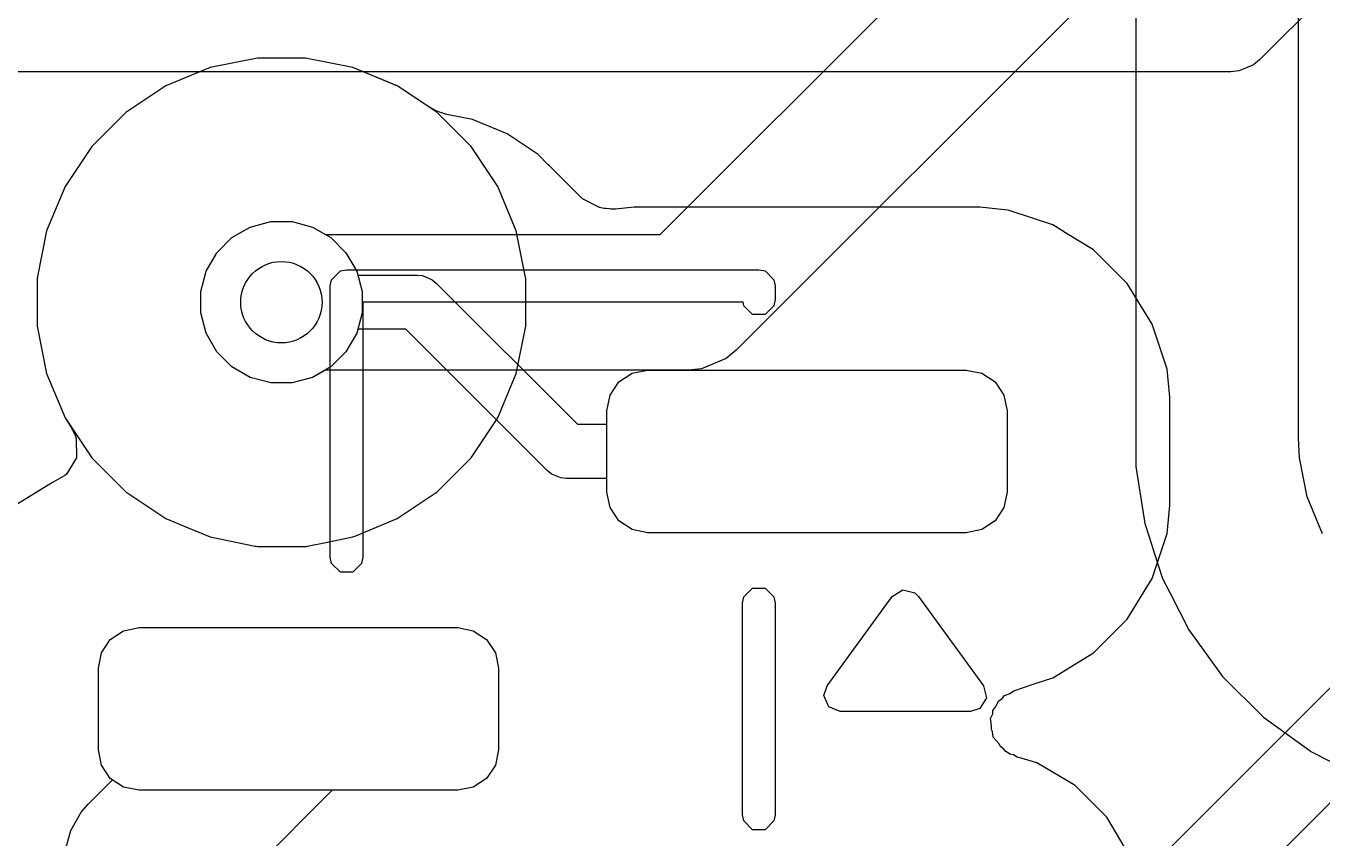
# Model space of a CAD drawing. Header units: inches. Extents: x 1.3 to 5.24, y -7.03 to -1.12.
# Drawn here: x 2.1676 to 2.3558, y -4.8613 to -4.7433 of the extents above; entities that cross this region are included whole.
import ezdxf

# ---------------------------------------------------------------- set-up
doc = ezdxf.new("R2010")
doc.units = ezdxf.units.IN
doc.header["$MEASUREMENT"] = 0
for name, color, linetype, true_color in [('B.Cu', 153, 'CONTINUOUS', 0x4d7fc4), ('B.Mask', 4, 'CONTINUOUS', 0x02ffee), ('B.Paste', 132, 'CONTINUOUS', 0x00c2c2), ('B.Silkscreen', 31, 'CONTINUOUS', 0xe8b2a7), ('F.Cu', 13, 'CONTINUOUS', 0xc83434), ('In1.Cu', 91, 'CONTINUOUS', 0x7fc87f), ('In2.Cu', 33, 'CONTINUOUS', 0xce7d2c)]:
    doc.layers.add(name, color=color, linetype=linetype, true_color=true_color)

msp = doc.modelspace()

# ---------------------------------------------------------------- linework, layer by layer
at = {"layer": 'B.Cu', "linetype": 'CONTINUOUS'}
for p, q in [((2.20123, -4.74801), (2.19438, -4.74937)), ((2.20822, -4.74801), (2.20123, -4.74801)), ((2.20123, -4.74801), (2.20123, -4.74801)), ((2.20123, -4.74801), (2.20123, -4.74801)), ((2.21506, -4.74937), (2.20822, -4.74801)), ((2.20822, -4.74801), (2.20822, -4.74801)), ((2.20822, -4.74801), (2.20822, -4.74801)), ((2.19438, -4.74937), (2.18793, -4.75205)), ((2.19438, -4.74937), (2.19438, -4.74937)), ((2.19438, -4.74937), (2.19438, -4.74937)), ((2.21507, -4.74937), (2.21506, -4.74937)), ((2.22136, -4.75198), (2.21507, -4.74937)), ((2.21507, -4.74937), (2.21507, -4.74937)), ((2.18793, -4.75205), (2.18212, -4.75593)), ((2.18793, -4.75205), (2.18793, -4.75205)), ((2.18793, -4.75205), (2.18793, -4.75205)), ((2.22146, -4.75202), (2.22136, -4.75198)), ((2.22152, -4.75205), (2.22146, -4.75202)), ((2.22611, -4.75512), (2.22152, -4.75205)), ((2.18212, -4.75593), (2.17719, -4.76086)), ((2.18212, -4.75593), (2.18212, -4.75593)), ((2.18212, -4.75593), (2.18212, -4.75593)), ((2.22696, -4.75557), (2.22611, -4.75512)), ((2.22783, -4.75593), (2.22696, -4.75557)), ((2.22875, -4.75621), (2.22783, -4.75593)), ((2.23245, -4.75695), (2.22875, -4.75621)), ((2.23747, -4.75902), (2.23245, -4.75695)), ((2.23245, -4.75695), (2.23245, -4.75695)), ((2.23245, -4.75695), (2.23245, -4.75695)), ((2.23245, -4.75695), (2.23245, -4.75695)), ((2.23245, -4.75695), (2.23245, -4.75695)), ((2.23245, -4.75695), (2.23245, -4.75695)), ((2.23936, -4.76029), (2.23747, -4.75902)), ((2.23747, -4.75902), (2.23747, -4.75902)), ((2.23747, -4.75902), (2.23747, -4.75902)), ((2.23747, -4.75902), (2.23747, -4.75902)), ((2.23747, -4.75902), (2.23747, -4.75902)), ((2.17719, -4.76086), (2.17331, -4.76667)), ((2.17719, -4.76086), (2.17719, -4.76086)), ((2.17719, -4.76086), (2.17719, -4.76086)), ((2.24199, -4.76204), (2.23936, -4.76029)), ((2.24345, -4.7635), (2.24199, -4.76204)), ((2.24362, -4.76367), (2.24345, -4.7635)), ((2.24831, -4.76836), (2.24362, -4.76367)), ((2.17331, -4.76667), (2.17063, -4.77312)), ((2.17331, -4.76667), (2.17331, -4.76667)), ((2.17331, -4.76667), (2.17331, -4.76667)), ((2.24841, -4.76846), (2.24831, -4.76836)), ((2.25087, -4.76971), (2.24841, -4.76846)), ((2.25108, -4.76975), (2.25087, -4.76971)), ((2.25156, -4.76985), (2.25108, -4.76975)), ((2.25178, -4.76987), (2.25156, -4.76985)), ((2.25178, -4.76988), (2.25178, -4.76987)), ((2.25181, -4.76988), (2.25178, -4.76988)), ((2.25182, -4.76987), (2.25181, -4.76988)), ((2.25233, -4.7699), (2.25182, -4.76987)), ((2.25253, -4.76996), (2.25233, -4.7699)), ((2.25263, -4.76997), (2.25253, -4.76996)), ((2.2532, -4.76994), (2.25263, -4.76997)), ((2.2559, -4.76967), (2.2532, -4.76994)), ((2.25591, -4.76967), (2.2559, -4.76967)), ((2.2559, -4.76967), (2.2559, -4.76967)), ((2.2559, -4.76967), (2.2559, -4.76967)), ((2.3061, -4.76967), (2.25591, -4.76967)), ((2.31015, -4.77008), (2.3061, -4.76967)), ((2.3061, -4.76967), (2.3061, -4.76967)), ((2.31037, -4.77014), (2.31015, -4.77008)), ((2.31048, -4.77019), (2.31037, -4.77014)), ((2.31671, -4.77225), (2.31048, -4.77019)), ((2.17063, -4.77312), (2.16927, -4.77997)), ((2.17063, -4.77312), (2.17063, -4.77312)), ((2.17063, -4.77312), (2.17063, -4.77312)), ((2.19753, -4.77409), (2.2002, -4.77255)), ((2.2002, -4.77255), (2.20318, -4.77175)), ((2.20318, -4.77175), (2.20627, -4.77175)), ((2.20627, -4.77175), (2.20924, -4.77255)), ((2.20924, -4.77255), (2.21191, -4.77409)), ((2.31893, -4.77362), (2.31671, -4.77225)), ((2.31671, -4.77225), (2.31671, -4.77225)), ((2.19535, -4.77627), (2.19753, -4.77409)), ((2.21191, -4.77409), (2.21409, -4.77627)), ((2.32258, -4.77588), (2.31893, -4.77362)), ((2.19381, -4.77894), (2.19535, -4.77627)), ((2.21409, -4.77627), (2.21564, -4.77894)), ((2.32747, -4.78076), (2.32258, -4.77588)), ((2.16927, -4.77997), (2.16927, -4.78696)), ((2.19301, -4.78192), (2.19381, -4.77894)), ((2.21564, -4.77894), (2.21579, -4.77953)), ((2.21579, -4.77953), (2.22441, -4.77953)), ((2.22441, -4.77953), (2.22518, -4.7796)), ((2.22518, -4.7796), (2.2266, -4.78019)), ((2.2266, -4.78019), (2.22719, -4.78068)), ((2.19301, -4.78501), (2.19301, -4.78192)), ((2.22719, -4.78068), (2.24769, -4.80118)), ((2.3311, -4.78664), (2.32747, -4.78076)), ((2.19381, -4.78798), (2.19301, -4.78501)), ((2.16927, -4.78696), (2.17063, -4.7938)), ((2.19535, -4.79065), (2.19381, -4.78798)), ((2.21564, -4.78798), (2.21409, -4.79065)), ((2.21579, -4.7874), (2.21564, -4.78798)), ((2.22278, -4.7874), (2.21579, -4.7874)), ((2.24328, -4.8079), (2.22278, -4.7874)), ((2.33264, -4.79132), (2.3311, -4.78664)), ((2.19753, -4.79283), (2.19535, -4.79065)), ((2.21409, -4.79065), (2.21191, -4.79283)), ((2.33327, -4.7932), (2.33264, -4.79132)), ((2.17063, -4.7938), (2.17063, -4.79381)), ((2.17063, -4.79381), (2.17063, -4.79381)), ((2.17063, -4.79381), (2.17331, -4.80026)), ((2.2002, -4.79438), (2.19753, -4.79283)), ((2.21191, -4.79283), (2.20924, -4.79438)), ((2.2537, -4.79504), (2.25561, -4.79376)), ((2.25561, -4.79376), (2.25787, -4.79331)), ((2.25787, -4.79331), (2.30413, -4.79331)), ((2.30413, -4.79331), (2.30639, -4.79376)), ((2.30639, -4.79376), (2.30831, -4.79504)), ((2.33368, -4.79724), (2.33327, -4.7932)), ((2.33327, -4.7932), (2.33327, -4.7932)), ((2.20318, -4.79517), (2.2002, -4.79438)), ((2.20627, -4.79517), (2.20318, -4.79517)), ((2.20924, -4.79438), (2.20627, -4.79517)), ((2.25242, -4.79695), (2.2537, -4.79504)), ((2.30831, -4.79504), (2.30959, -4.79695)), ((2.25197, -4.79921), (2.25242, -4.79695)), ((2.30959, -4.79695), (2.31004, -4.79921)), ((2.33368, -4.80475), (2.33368, -4.79724)), ((2.33368, -4.79724), (2.33368, -4.79724)), ((2.33368, -4.79724), (2.33368, -4.79724)), ((2.25197, -4.80118), (2.25197, -4.79921)), ((2.31004, -4.79921), (2.31004, -4.81102)), ((2.17331, -4.80026), (2.17331, -4.80026)), ((2.17331, -4.80026), (2.17331, -4.80026)), ((2.17331, -4.80026), (2.17331, -4.80026)), ((2.17331, -4.80026), (2.17416, -4.80154)), ((2.24769, -4.80118), (2.25197, -4.80118)), ((2.17416, -4.80154), (2.17476, -4.80279)), ((2.17476, -4.80279), (2.17493, -4.80332)), ((2.17493, -4.80332), (2.17498, -4.80607)), ((2.33368, -4.80862), (2.33368, -4.80475)), ((2.17498, -4.80607), (2.17353, -4.80841)), ((2.17329, -4.80862), (2.17159, -4.80961)), ((2.17353, -4.80841), (2.17329, -4.80862)), ((2.24388, -4.80839), (2.24328, -4.8079)), ((2.24429, -4.80856), (2.24388, -4.80839)), ((2.24529, -4.80898), (2.24429, -4.80856)), ((2.33368, -4.81135), (2.33368, -4.80862)), ((2.17148, -4.80965), (2.1656, -4.81328)), ((2.17156, -4.80963), (2.17148, -4.80965)), ((2.17148, -4.80965), (2.17148, -4.80965)), ((2.17158, -4.80961), (2.17156, -4.80963)), ((2.1716, -4.80961), (2.17158, -4.80961)), ((2.17159, -4.80961), (2.1716, -4.80961)), ((2.24606, -4.80906), (2.24529, -4.80898)), ((2.25197, -4.80906), (2.24606, -4.80906)), ((2.25197, -4.81102), (2.25197, -4.80906)), ((2.25242, -4.81328), (2.25197, -4.81102)), ((2.31004, -4.81102), (2.30959, -4.81328)), ((2.33368, -4.81299), (2.33368, -4.81135)), ((2.2537, -4.8152), (2.25242, -4.81328)), ((2.30959, -4.81328), (2.30831, -4.8152)), ((2.33327, -4.81704), (2.33368, -4.81299)), ((2.25561, -4.81648), (2.2537, -4.8152)), ((2.30831, -4.8152), (2.30639, -4.81648)), ((2.25787, -4.81693), (2.25561, -4.81648)), ((2.30413, -4.81693), (2.25787, -4.81693)), ((2.30639, -4.81648), (2.30413, -4.81693)), ((2.3311, -4.8236), (2.33327, -4.81704)), ((2.32747, -4.82947), (2.3311, -4.8236)), ((2.32258, -4.83436), (2.32747, -4.82947)), ((2.17988, -4.83244), (2.1818, -4.83116)), ((2.1818, -4.83116), (2.18406, -4.83071)), ((2.18406, -4.83071), (2.23031, -4.83071)), ((2.23031, -4.83071), (2.23257, -4.83116)), ((2.23257, -4.83116), (2.23449, -4.83244)), ((2.1786, -4.83435), (2.17988, -4.83244)), ((2.23449, -4.83244), (2.23577, -4.83435)), ((2.17815, -4.83661), (2.1786, -4.83435)), ((2.23577, -4.83435), (2.23622, -4.83661)), ((2.31671, -4.83798), (2.32258, -4.83436)), ((2.17815, -4.84843), (2.17815, -4.83661)), ((2.23622, -4.83661), (2.23622, -4.84843)), ((2.31102, -4.83987), (2.31382, -4.83894)), ((2.31382, -4.83894), (2.31671, -4.83798)), ((2.31671, -4.83798), (2.31671, -4.83798)), ((2.31671, -4.83798), (2.31671, -4.83798)), ((2.30935, -4.84098), (2.30968, -4.84056)), ((2.30968, -4.84056), (2.31035, -4.84032)), ((2.31035, -4.84032), (2.31102, -4.83987)), ((2.30796, -4.84322), (2.308, -4.84274)), ((2.308, -4.84274), (2.30844, -4.84218)), ((2.30844, -4.84218), (2.30879, -4.84139)), ((2.30879, -4.84139), (2.30886, -4.84132)), ((2.30886, -4.84132), (2.30935, -4.84098)), ((2.30766, -4.8439), (2.30796, -4.84322)), ((2.30781, -4.84498), (2.30766, -4.8439)), ((2.30777, -4.84548), (2.30781, -4.84498)), ((2.30793, -4.84578), (2.30777, -4.84548)), ((2.30805, -4.84662), (2.30793, -4.84578)), ((2.30888, -4.84756), (2.30805, -4.84662)), ((2.30906, -4.84791), (2.30888, -4.84756)), ((2.30937, -4.84823), (2.30906, -4.84791)), ((2.30955, -4.84833), (2.30937, -4.84823)), ((2.30986, -4.84869), (2.30955, -4.84833)), ((2.1786, -4.85069), (2.17815, -4.84843)), ((2.23622, -4.84843), (2.23577, -4.85069)), ((2.31024, -4.84893), (2.30986, -4.84869)), ((2.31047, -4.84907), (2.31024, -4.84893)), ((2.31097, -4.84919), (2.31047, -4.84907)), ((2.3115, -4.84951), (2.31097, -4.84919)), ((2.31208, -4.84968), (2.3115, -4.84951)), ((2.31438, -4.85034), (2.31208, -4.84968)), ((2.17988, -4.8526), (2.1786, -4.85069)), ((2.23577, -4.85069), (2.23449, -4.8526)), ((2.31994, -4.85363), (2.31438, -4.85034)), ((2.31438, -4.85034), (2.31438, -4.85034)), ((2.31438, -4.85034), (2.31438, -4.85034)), ((2.17669, -4.85631), (2.18019, -4.85281)), ((2.18019, -4.85281), (2.17988, -4.8526)), ((2.23257, -4.85388), (2.23031, -4.85433)), ((2.23449, -4.8526), (2.23257, -4.85388)), ((2.32451, -4.85821), (2.31994, -4.85363)), ((2.31994, -4.85363), (2.31994, -4.85363)), ((2.31994, -4.85363), (2.31994, -4.85363)), ((2.31994, -4.85363), (2.31994, -4.85363)), ((2.21208, -4.85433), (2.19685, -4.86956)), ((2.23031, -4.85433), (2.21208, -4.85433)), ((2.17413, -4.86015), (2.17567, -4.85748)), ((2.17567, -4.85748), (2.17669, -4.85631)), ((2.32452, -4.85821), (2.32451, -4.85821)), ((2.32781, -4.86377), (2.32452, -4.85821)), ((2.17333, -4.86312), (2.17413, -4.86015))]:
    msp.add_line(p, q, dxfattribs=at)
at = {"layer": 'B.Cu'}
msp.add_circle((2.20472, -4.78346), 0.00591, dxfattribs=at)
at = {"layer": 'B.Mask', "linetype": 'CONTINUOUS'}
for p, q in [((2.2537, -4.79504), (2.25561, -4.79376)), ((2.25561, -4.79376), (2.25787, -4.79331)), ((2.25787, -4.79331), (2.30413, -4.79331)), ((2.30413, -4.79331), (2.30639, -4.79376)), ((2.30639, -4.79376), (2.30831, -4.79504)), ((2.25242, -4.79695), (2.2537, -4.79504)), ((2.30831, -4.79504), (2.30959, -4.79695)), ((2.25197, -4.79921), (2.25242, -4.79695)), ((2.30959, -4.79695), (2.31004, -4.79921)), ((2.25197, -4.81102), (2.25197, -4.79921)), ((2.31004, -4.79921), (2.31004, -4.81102)), ((2.25242, -4.81328), (2.25197, -4.81102)), ((2.31004, -4.81102), (2.30959, -4.81328)), ((2.2537, -4.8152), (2.25242, -4.81328)), ((2.30959, -4.81328), (2.30831, -4.8152)), ((2.25561, -4.81648), (2.2537, -4.8152)), ((2.30831, -4.8152), (2.30639, -4.81648)), ((2.25787, -4.81693), (2.25561, -4.81648)), ((2.30413, -4.81693), (2.25787, -4.81693)), ((2.30639, -4.81648), (2.30413, -4.81693)), ((2.17988, -4.83244), (2.1818, -4.83116)), ((2.1818, -4.83116), (2.18406, -4.83071)), ((2.18406, -4.83071), (2.23031, -4.83071)), ((2.23031, -4.83071), (2.23257, -4.83116)), ((2.23257, -4.83116), (2.23449, -4.83244)), ((2.1786, -4.83435), (2.17988, -4.83244)), ((2.23449, -4.83244), (2.23577, -4.83435)), ((2.17815, -4.83661), (2.1786, -4.83435)), ((2.23577, -4.83435), (2.23622, -4.83661)), ((2.17815, -4.84843), (2.17815, -4.83661)), ((2.23622, -4.83661), (2.23622, -4.84843)), ((2.1786, -4.85069), (2.17815, -4.84843)), ((2.23622, -4.84843), (2.23577, -4.85069)), ((2.17988, -4.8526), (2.1786, -4.85069)), ((2.23577, -4.85069), (2.23449, -4.8526)), ((2.1818, -4.85388), (2.17988, -4.8526)), ((2.18406, -4.85433), (2.1818, -4.85388)), ((2.23257, -4.85388), (2.23031, -4.85433)), ((2.23449, -4.8526), (2.23257, -4.85388)), ((2.23031, -4.85433), (2.18406, -4.85433))]:
    msp.add_line(p, q, dxfattribs=at)
at = {"layer": 'B.Paste', "linetype": 'CONTINUOUS'}
for p, q in [((2.2537, -4.79504), (2.25561, -4.79376)), ((2.25561, -4.79376), (2.25787, -4.79331)), ((2.25787, -4.79331), (2.30413, -4.79331)), ((2.30413, -4.79331), (2.30639, -4.79376)), ((2.30639, -4.79376), (2.30831, -4.79504)), ((2.25242, -4.79695), (2.2537, -4.79504)), ((2.30831, -4.79504), (2.30959, -4.79695)), ((2.25197, -4.79921), (2.25242, -4.79695)), ((2.30959, -4.79695), (2.31004, -4.79921)), ((2.25197, -4.81102), (2.25197, -4.79921)), ((2.31004, -4.79921), (2.31004, -4.81102)), ((2.25242, -4.81328), (2.25197, -4.81102)), ((2.31004, -4.81102), (2.30959, -4.81328)), ((2.2537, -4.8152), (2.25242, -4.81328)), ((2.30959, -4.81328), (2.30831, -4.8152)), ((2.25561, -4.81648), (2.2537, -4.8152)), ((2.30831, -4.8152), (2.30639, -4.81648)), ((2.25787, -4.81693), (2.25561, -4.81648)), ((2.30413, -4.81693), (2.25787, -4.81693)), ((2.30639, -4.81648), (2.30413, -4.81693)), ((2.17988, -4.83244), (2.1818, -4.83116)), ((2.1818, -4.83116), (2.18406, -4.83071)), ((2.18406, -4.83071), (2.23031, -4.83071)), ((2.23031, -4.83071), (2.23257, -4.83116)), ((2.23257, -4.83116), (2.23449, -4.83244)), ((2.1786, -4.83435), (2.17988, -4.83244)), ((2.23449, -4.83244), (2.23577, -4.83435)), ((2.17815, -4.83661), (2.1786, -4.83435)), ((2.23577, -4.83435), (2.23622, -4.83661)), ((2.17815, -4.84843), (2.17815, -4.83661)), ((2.23622, -4.83661), (2.23622, -4.84843)), ((2.1786, -4.85069), (2.17815, -4.84843)), ((2.23622, -4.84843), (2.23577, -4.85069)), ((2.17988, -4.8526), (2.1786, -4.85069)), ((2.23577, -4.85069), (2.23449, -4.8526)), ((2.1818, -4.85388), (2.17988, -4.8526)), ((2.18406, -4.85433), (2.1818, -4.85388)), ((2.23257, -4.85388), (2.23031, -4.85433)), ((2.23449, -4.8526), (2.23257, -4.85388)), ((2.23031, -4.85433), (2.18406, -4.85433))]:
    msp.add_line(p, q, dxfattribs=at)
at = {"layer": 'B.Silkscreen', "linetype": 'CONTINUOUS'}
for p, q in [((2.21327, -4.77892), (2.21417, -4.77874)), ((2.21417, -4.77874), (2.27402, -4.77874)), ((2.27402, -4.77874), (2.27492, -4.77892)), ((2.21181, -4.7811), (2.21199, -4.7802)), ((2.21199, -4.7802), (2.21327, -4.77892)), ((2.27492, -4.77892), (2.2762, -4.7802)), ((2.2762, -4.7802), (2.27638, -4.7811)), ((2.21181, -4.82047), (2.21181, -4.7811)), ((2.27638, -4.7811), (2.27638, -4.78307)), ((2.27173, -4.78346), (2.21654, -4.78346)), ((2.21654, -4.78346), (2.21654, -4.82047)), ((2.27183, -4.78397), (2.27173, -4.78346)), ((2.27311, -4.78525), (2.27183, -4.78397)), ((2.2762, -4.78397), (2.27492, -4.78525)), ((2.27638, -4.78307), (2.2762, -4.78397)), ((2.27492, -4.78525), (2.27311, -4.78525)), ((2.21199, -4.82138), (2.21181, -4.82047)), ((2.21327, -4.82265), (2.21199, -4.82138)), ((2.21636, -4.82138), (2.21508, -4.82265)), ((2.21654, -4.82047), (2.21636, -4.82138)), ((2.21508, -4.82265), (2.21327, -4.82265)), ((2.27183, -4.82626), (2.27311, -4.82498)), ((2.27311, -4.82498), (2.27492, -4.82498)), ((2.27492, -4.82498), (2.2762, -4.82626)), ((2.29337, -4.82617), (2.29491, -4.82523)), ((2.29491, -4.82523), (2.29666, -4.82565)), ((2.29666, -4.82565), (2.29719, -4.82617)), ((2.27165, -4.82717), (2.27183, -4.82626)), ((2.27165, -4.85787), (2.27165, -4.82717)), ((2.2762, -4.82626), (2.27638, -4.82717)), ((2.27638, -4.82717), (2.27638, -4.85787)), ((2.28392, -4.83916), (2.29337, -4.82617)), ((2.29719, -4.82617), (2.30663, -4.83916)), ((2.28346, -4.84055), (2.28392, -4.83916)), ((2.28416, -4.84222), (2.28346, -4.84055)), ((2.30663, -4.83916), (2.30706, -4.84092)), ((2.28583, -4.84291), (2.28416, -4.84222)), ((2.30611, -4.84246), (2.30472, -4.84291)), ((2.30706, -4.84092), (2.30611, -4.84246)), ((2.30472, -4.84291), (2.28583, -4.84291)), ((2.27183, -4.85878), (2.27165, -4.85787)), ((2.27311, -4.86006), (2.27183, -4.85878)), ((2.2762, -4.85878), (2.27492, -4.86006)), ((2.27638, -4.85787), (2.2762, -4.85878)), ((2.27492, -4.86006), (2.27311, -4.86006))]:
    msp.add_line(p, q, dxfattribs=at)
at = {"layer": 'F.Cu', "linetype": 'CONTINUOUS'}
for p, q in [((2.35236, -4.80315), (2.35236, -4.32902)), ((2.32872, -4.51939), (2.32872, -4.80733)), ((2.20123, -4.74801), (2.19438, -4.74937)), ((2.20822, -4.74801), (2.20123, -4.74801)), ((2.20123, -4.74801), (2.20123, -4.74801)), ((2.20123, -4.74801), (2.20123, -4.74801)), ((2.21506, -4.74937), (2.20822, -4.74801)), ((2.20822, -4.74801), (2.20822, -4.74801)), ((2.20822, -4.74801), (2.20822, -4.74801)), ((2.19438, -4.74937), (2.18793, -4.75205)), ((2.19438, -4.74937), (2.19438, -4.74937)), ((2.19438, -4.74937), (2.19438, -4.74937)), ((2.21507, -4.74937), (2.21506, -4.74937)), ((2.22152, -4.75205), (2.21507, -4.74937)), ((2.21507, -4.74937), (2.21507, -4.74937)), ((2.18793, -4.75205), (2.18212, -4.75593)), ((2.18793, -4.75205), (2.18793, -4.75205)), ((2.18793, -4.75205), (2.18793, -4.75205)), ((2.22732, -4.75593), (2.22152, -4.75205)), ((2.22152, -4.75205), (2.22152, -4.75205)), ((2.22152, -4.75205), (2.22152, -4.75205)), ((2.22152, -4.75205), (2.22152, -4.75205)), ((2.22152, -4.75205), (2.22152, -4.75205)), ((2.18212, -4.75593), (2.17719, -4.76086)), ((2.18212, -4.75593), (2.18212, -4.75593)), ((2.18212, -4.75593), (2.18212, -4.75593)), ((2.23226, -4.76086), (2.22732, -4.75593)), ((2.22732, -4.75593), (2.22732, -4.75593)), ((2.22732, -4.75593), (2.22732, -4.75593)), ((2.17719, -4.76086), (2.17331, -4.76667)), ((2.17719, -4.76086), (2.17719, -4.76086)), ((2.17719, -4.76086), (2.17719, -4.76086)), ((2.23614, -4.76667), (2.23226, -4.76086)), ((2.23226, -4.76086), (2.23226, -4.76086)), ((2.23226, -4.76086), (2.23226, -4.76086)), ((2.17331, -4.76667), (2.17063, -4.77312)), ((2.17331, -4.76667), (2.17331, -4.76667)), ((2.17331, -4.76667), (2.17331, -4.76667)), ((2.23881, -4.77312), (2.23614, -4.76667)), ((2.23614, -4.76667), (2.23614, -4.76667)), ((2.17063, -4.77312), (2.16927, -4.77997)), ((2.17063, -4.77312), (2.17063, -4.77312)), ((2.17063, -4.77312), (2.17063, -4.77312)), ((2.19753, -4.77409), (2.2002, -4.77255)), ((2.2002, -4.77255), (2.20318, -4.77175)), ((2.20318, -4.77175), (2.20627, -4.77175)), ((2.20627, -4.77175), (2.20924, -4.77255)), ((2.20924, -4.77255), (2.21191, -4.77409)), ((2.24016, -4.77989), (2.23881, -4.77312)), ((2.23881, -4.77312), (2.23881, -4.77312)), ((2.19535, -4.77627), (2.19753, -4.77409)), ((2.21191, -4.77409), (2.21409, -4.77627)), ((2.19381, -4.77894), (2.19535, -4.77627)), ((2.21409, -4.77627), (2.21564, -4.77894)), ((2.16927, -4.77997), (2.16927, -4.78696)), ((2.19301, -4.78192), (2.19381, -4.77894)), ((2.21564, -4.77894), (2.21643, -4.78192)), ((2.24018, -4.77997), (2.24016, -4.77989)), ((2.24018, -4.78696), (2.24018, -4.77997)), ((2.24018, -4.77997), (2.24018, -4.77997)), ((2.24018, -4.77997), (2.24018, -4.77997)), ((2.19301, -4.78501), (2.19301, -4.78192)), ((2.21643, -4.78192), (2.21643, -4.78501)), ((2.19381, -4.78798), (2.19301, -4.78501)), ((2.21643, -4.78501), (2.21564, -4.78798)), ((2.16927, -4.78696), (2.17063, -4.7938)), ((2.19535, -4.79065), (2.19381, -4.78798)), ((2.21564, -4.78798), (2.21409, -4.79065)), ((2.23881, -4.79381), (2.24018, -4.78696)), ((2.19753, -4.79283), (2.19535, -4.79065)), ((2.21409, -4.79065), (2.21191, -4.79283)), ((2.17063, -4.7938), (2.17063, -4.79381)), ((2.17063, -4.79381), (2.17063, -4.79381)), ((2.17063, -4.79381), (2.17331, -4.80026)), ((2.2002, -4.79438), (2.19753, -4.79283)), ((2.21191, -4.79283), (2.20924, -4.79438)), ((2.23614, -4.80026), (2.23881, -4.79381)), ((2.20318, -4.79517), (2.2002, -4.79438)), ((2.20627, -4.79517), (2.20318, -4.79517)), ((2.20924, -4.79438), (2.20627, -4.79517)), ((2.17331, -4.80026), (2.17331, -4.80026)), ((2.17331, -4.80026), (2.17331, -4.80026)), ((2.17331, -4.80026), (2.17719, -4.80606)), ((2.23226, -4.80606), (2.23614, -4.80026)), ((2.3525, -4.80604), (2.35236, -4.80315)), ((2.17719, -4.80606), (2.17719, -4.80606)), ((2.17719, -4.80606), (2.17719, -4.80606)), ((2.17719, -4.80606), (2.18212, -4.811)), ((2.22732, -4.811), (2.23226, -4.80606)), ((2.35363, -4.81172), (2.3525, -4.80604)), ((2.32872, -4.80733), (2.32993, -4.81498)), ((2.18212, -4.811), (2.18212, -4.811)), ((2.18212, -4.811), (2.18212, -4.811)), ((2.18212, -4.811), (2.18793, -4.81488)), ((2.22152, -4.81488), (2.22732, -4.811)), ((2.35585, -4.81707), (2.35363, -4.81172)), ((2.18793, -4.81488), (2.18793, -4.81488)), ((2.18793, -4.81488), (2.19119, -4.81623)), ((2.19119, -4.81623), (2.19438, -4.81755)), ((2.21551, -4.81737), (2.22152, -4.81488)), ((2.22152, -4.81488), (2.22152, -4.81488)), ((2.22152, -4.81488), (2.22152, -4.81488)), ((2.32993, -4.81498), (2.33003, -4.8156)), ((2.33003, -4.8156), (2.33003, -4.8156)), ((2.33003, -4.8156), (2.33066, -4.81755)), ((2.19438, -4.81755), (2.19438, -4.81755)), ((2.19438, -4.81755), (2.19438, -4.81755)), ((2.19438, -4.81755), (2.20093, -4.81886)), ((2.21115, -4.81833), (2.21507, -4.81755)), ((2.21507, -4.81755), (2.21519, -4.8175)), ((2.21507, -4.81755), (2.21507, -4.81755)), ((2.21507, -4.81755), (2.21507, -4.81755)), ((2.21507, -4.81755), (2.21507, -4.81755)), ((2.21519, -4.8175), (2.21551, -4.81737)), ((2.21551, -4.81737), (2.21551, -4.81737)), ((2.33066, -4.81755), (2.33066, -4.81755)), ((2.33066, -4.81755), (2.33066, -4.81755)), ((2.33066, -4.81755), (2.3315, -4.82012)), ((2.20093, -4.81886), (2.20104, -4.81889)), ((2.20104, -4.81889), (2.20123, -4.81892)), ((2.20123, -4.81892), (2.20822, -4.81892)), ((2.20822, -4.81892), (2.20838, -4.81892)), ((2.20838, -4.81892), (2.20869, -4.81882)), ((2.20869, -4.81882), (2.21115, -4.81833)), ((2.3315, -4.82012), (2.33262, -4.82356)), ((2.33262, -4.82356), (2.33372, -4.82573)), ((2.33372, -4.82573), (2.33642, -4.83102)), ((2.33642, -4.83102), (2.34133, -4.83779)), ((2.34133, -4.83779), (2.34133, -4.83779)), ((2.34133, -4.83779), (2.34725, -4.84371)), ((2.34725, -4.84371), (2.35402, -4.84862)), ((2.35402, -4.84862), (2.35402, -4.84862)), ((2.35402, -4.84862), (2.35403, -4.84863)), ((2.35403, -4.84863), (2.3574, -4.85034))]:
    msp.add_line(p, q, dxfattribs=at)
at = {"layer": 'F.Cu'}
msp.add_circle((2.20472, -4.78346), 0.00591, dxfattribs=at)
at = {"layer": 'In1.Cu', "linetype": 'CONTINUOUS'}
for p, q in [((2.2597, -4.77362), (2.40643, -4.6269)), ((2.41746, -4.6437), (2.27074, -4.79042)), ((2.19753, -4.77409), (2.2002, -4.77255)), ((2.2002, -4.77255), (2.20318, -4.77175)), ((2.20318, -4.77175), (2.20627, -4.77175)), ((2.20627, -4.77175), (2.20924, -4.77255)), ((2.20924, -4.77255), (2.2111, -4.77362)), ((2.19535, -4.77627), (2.19753, -4.77409)), ((2.2111, -4.77362), (2.2597, -4.77362)), ((2.19381, -4.77894), (2.19535, -4.77627)), ((2.19301, -4.78192), (2.19381, -4.77894)), ((2.19301, -4.78501), (2.19301, -4.78192)), ((2.19381, -4.78798), (2.19301, -4.78501)), ((2.19535, -4.79065), (2.19381, -4.78798)), ((2.19753, -4.79283), (2.19535, -4.79065)), ((2.26925, -4.79165), (2.2657, -4.79312)), ((2.27074, -4.79042), (2.26925, -4.79165)), ((2.26925, -4.79165), (2.26925, -4.79165)), ((2.2002, -4.79438), (2.19753, -4.79283)), ((2.2111, -4.79331), (2.20924, -4.79438)), ((2.26378, -4.79331), (2.2111, -4.79331)), ((2.2657, -4.79312), (2.26378, -4.79331)), ((2.20318, -4.79517), (2.2002, -4.79438)), ((2.20627, -4.79517), (2.20318, -4.79517)), ((2.20924, -4.79438), (2.20627, -4.79517))]:
    msp.add_line(p, q, dxfattribs=at)
at = {"layer": 'In1.Cu'}
msp.add_circle((2.20472, -4.78346), 0.00591, dxfattribs=at)
at = {"layer": 'In2.Cu', "linetype": 'CONTINUOUS'}
for p, q in [((2.83709, -4.25787), (2.3467, -4.74827)), ((2.3467, -4.74827), (2.3458, -4.749)), ((2.34252, -4.75), (2.01032, -4.75)), ((2.34367, -4.74989), (2.34252, -4.75)), ((2.34455, -4.74952), (2.34367, -4.74989)), ((2.3458, -4.749), (2.34455, -4.74952)), ((2.23992, -4.95645), (2.42962, -4.76675)), ((2.19753, -4.77409), (2.2002, -4.77255)), ((2.2002, -4.77255), (2.20318, -4.77175)), ((2.20318, -4.77175), (2.20627, -4.77175)), ((2.20627, -4.77175), (2.20924, -4.77255)), ((2.20924, -4.77255), (2.21191, -4.77409)), ((2.19535, -4.77627), (2.19753, -4.77409)), ((2.21191, -4.77409), (2.21409, -4.77627)), ((2.19381, -4.77894), (2.19535, -4.77627)), ((2.21409, -4.77627), (2.21564, -4.77894)), ((2.43797, -4.77511), (2.25, -4.96308)), ((2.19301, -4.78192), (2.19381, -4.77894)), ((2.21564, -4.77894), (2.21643, -4.78192)), ((2.19301, -4.78501), (2.19301, -4.78192)), ((2.21643, -4.78192), (2.21643, -4.78501)), ((2.19381, -4.78798), (2.19301, -4.78501)), ((2.21643, -4.78501), (2.21564, -4.78798)), ((2.19535, -4.79065), (2.19381, -4.78798)), ((2.21564, -4.78798), (2.21409, -4.79065)), ((2.19753, -4.79283), (2.19535, -4.79065)), ((2.21409, -4.79065), (2.21191, -4.79283)), ((2.2002, -4.79438), (2.19753, -4.79283)), ((2.21191, -4.79283), (2.20924, -4.79438)), ((2.20318, -4.79517), (2.2002, -4.79438)), ((2.20627, -4.79517), (2.20318, -4.79517)), ((2.20924, -4.79438), (2.20627, -4.79517))]:
    msp.add_line(p, q, dxfattribs=at)
at = {"layer": 'In2.Cu'}
msp.add_circle((2.20472, -4.78346), 0.00591, dxfattribs=at)

doc.saveas('drawing.dxf')
